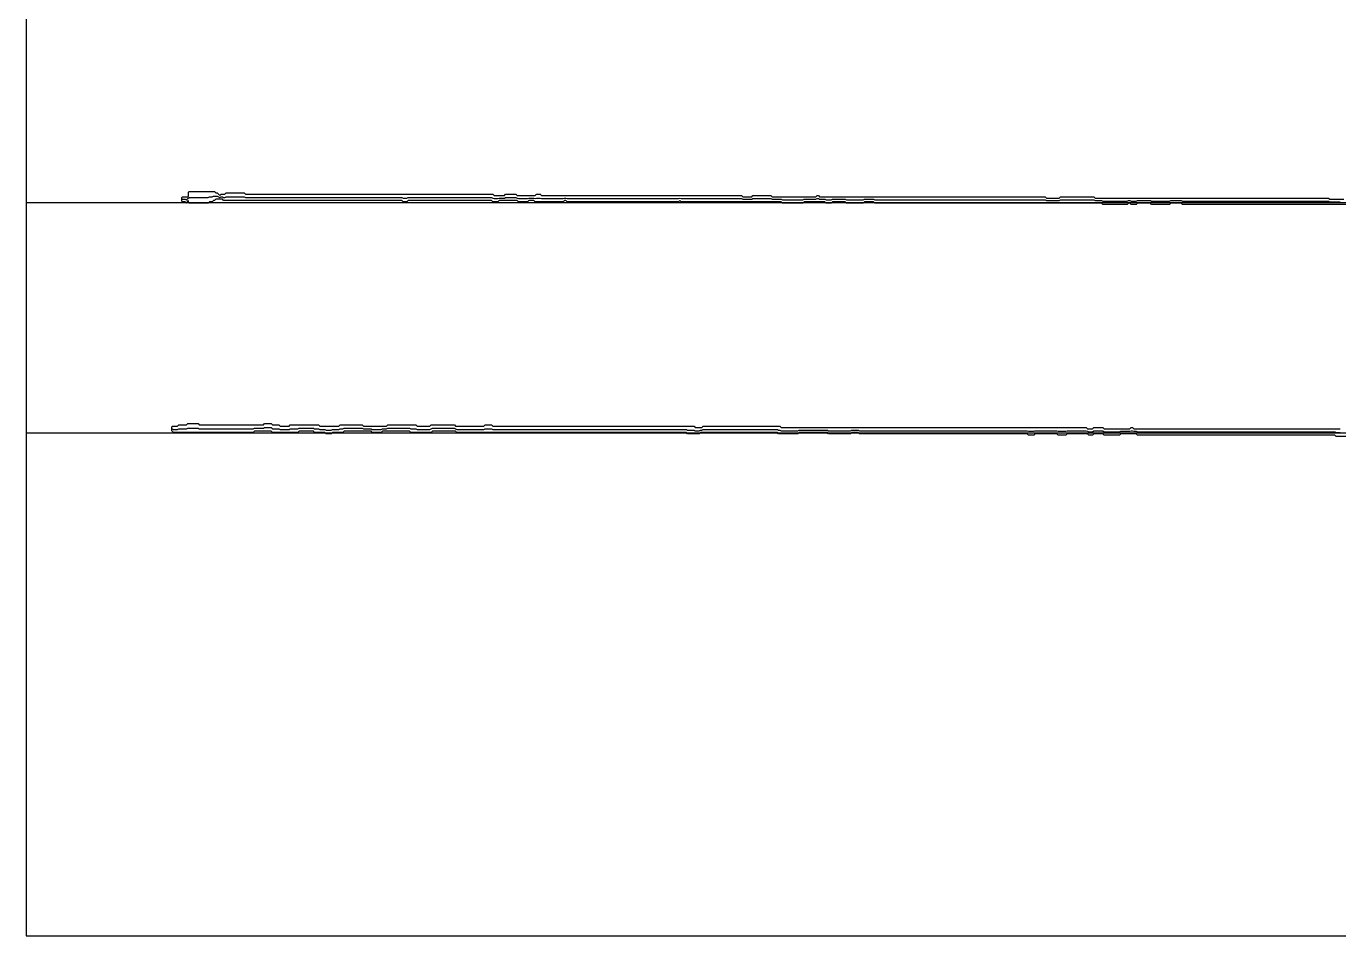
# Model space of a CAD drawing. Extents: x 0 to 57.2, y 0 to 39.6.
# Drawn here: x 0 to 28.58, y 0 to 19.8 of the extents above; entities that cross this region are included whole.
import ezdxf

# ---------------------------------------------------------------- set-up
doc = ezdxf.new("R2010")
doc.units = 13
for name, color, linetype in [('DESIGN_SCAN_PATH', 5, 'Continuous'), ('SEM_FRAME', 8, 'Continuous'), ('SEM_OBSERVED_CENTERLINES', 3, 'Continuous'), ('SEM_OBSERVED_CONTOURS', 2, 'Continuous')]:
    doc.layers.add(name, color=color, linetype=linetype)

msp = doc.modelspace()

# ---------------------------------------------------------------- linework, layer by layer
at = {"layer": 'DESIGN_SCAN_PATH'}
for points in [[(0, 15.96452), (50, 15.96452)], [(50, 10.94072), (0, 10.94072)]]:
    msp.add_lwpolyline(points, dxfattribs=at)
at = {"layer": 'SEM_FRAME'}
msp.add_lwpolyline([(0, 0), (57.15968, 0), (57.15968, 39.60429), (0, 39.60429)], close=True, dxfattribs=at)
at = {"layer": 'SEM_OBSERVED_CENTERLINES'}
for points in [[(3.40502, 16.034295), (3.43293, 16.034295), (3.46084, 16.034295), (3.48875, 16.02034), (3.51666, 16.04825), (3.54457, 16.07616), (3.57248, 16.07616), (3.60039, 16.07616), (3.6283, 16.07616), (3.65621, 16.07616), (3.68412, 16.07616), (3.71203, 16.07616), (3.73994, 16.07616), (3.76785, 16.07616), (3.79576, 16.07616), (3.82367, 16.07616), (3.85158, 16.07616), (3.87949, 16.07616), (3.9074, 16.07616), (3.93531, 16.07616), (3.96322, 16.07616), (3.99113, 16.090115), (4.01904, 16.090115), (4.04695, 16.090115), (4.07486, 16.10407), (4.10277, 16.10407), (4.13068, 16.10407), (4.15859, 16.10407), (4.1865, 16.090115), (4.21441, 16.07616), (4.24232, 16.090115), (4.27023, 16.090115), (4.29814, 16.07616), (4.32605, 16.07616), (4.35396, 16.090115), (4.38187, 16.090115), (4.40978, 16.090115), (4.43769, 16.090115), (4.4656, 16.090115), (4.49351, 16.090115), (4.52142, 16.090115), (4.54933, 16.090115), (4.57724, 16.090115), (4.60515, 16.090115), (4.63306, 16.090115), (4.66097, 16.090115), (4.68888, 16.090115), (4.71679, 16.090115), (4.7447, 16.090115), (4.77261, 16.07616), (4.80052, 16.07616), (4.82843, 16.07616), (4.85634, 16.07616), (4.88425, 16.07616), (4.91216, 16.07616), (4.94007, 16.07616), (4.96798, 16.07616), (4.99589, 16.07616), (5.0238, 16.07616), (5.05171, 16.07616), (5.07962, 16.07616), (5.10753, 16.07616), (5.13544, 16.07616), (5.16335, 16.07616), (5.19126, 16.07616), (5.21917, 16.07616), (5.24708, 16.07616), (5.27499, 16.07616), (5.3029, 16.07616), (5.33081, 16.07616), (5.35872, 16.07616), (5.38663, 16.07616), (5.41454, 16.07616), (5.44245, 16.07616), (5.47036, 16.07616), (5.49827, 16.07616), (5.52618, 16.07616), (5.55409, 16.07616), (5.582, 16.07616), (5.60991, 16.07616), (5.63782, 16.07616), (5.66573, 16.07616), (5.69364, 16.07616), (5.72155, 16.07616), (5.74946, 16.07616), (5.77737, 16.07616), (5.80528, 16.07616), (5.83319, 16.07616), (5.8611, 16.07616), (5.88901, 16.07616), (5.91692, 16.07616), (5.94483, 16.07616), (5.97274, 16.07616), (6.00065, 16.07616), (6.02856, 16.07616), (6.05647, 16.07616), (6.08438, 16.07616), (6.11229, 16.07616), (6.1402, 16.07616), (6.16811, 16.07616), (6.19602, 16.07616), (6.22393, 16.07616), (6.25184, 16.07616), (6.27975, 16.07616), (6.30766, 16.07616), (6.33557, 16.07616), (6.36348, 16.07616), (6.39139, 16.07616), (6.4193, 16.07616), (6.44721, 16.07616), (6.47512, 16.07616), (6.50303, 16.07616), (6.53094, 16.07616), (6.55885, 16.07616), (6.58676, 16.07616), (6.61467, 16.07616), (6.64258, 16.07616), (6.67049, 16.07616), (6.6984, 16.07616), (6.72631, 16.07616), (6.75422, 16.07616), (6.78213, 16.07616), (6.81004, 16.07616), (6.83795, 16.07616), (6.86586, 16.07616), (6.89377, 16.07616), (6.92168, 16.07616), (6.94959, 16.07616), (6.9775, 16.07616), (7.00541, 16.07616), (7.03332, 16.07616), (7.06123, 16.07616), (7.08914, 16.07616), (7.11705, 16.07616), (7.14496, 16.07616), (7.17287, 16.07616), (7.20078, 16.07616), (7.22869, 16.07616), (7.2566, 16.07616), (7.28451, 16.07616), (7.31242, 16.07616), (7.34033, 16.07616), (7.36824, 16.07616), (7.39615, 16.07616), (7.42406, 16.07616), (7.45197, 16.07616), (7.47988, 16.07616), (7.50779, 16.07616), (7.5357, 16.07616), (7.56361, 16.07616), (7.59152, 16.07616), (7.61943, 16.07616), (7.64734, 16.07616), (7.67525, 16.07616), (7.70316, 16.07616), (7.73107, 16.07616), (7.75898, 16.07616), (7.78689, 16.07616), (7.8148, 16.07616), (7.84271, 16.07616), (7.87062, 16.07616), (7.89853, 16.07616), (7.92644, 16.07616), (7.95435, 16.07616), (7.98226, 16.07616), (8.01017, 16.07616), (8.03808, 16.07616), (8.06599, 16.07616), (8.0939, 16.07616), (8.12181, 16.07616), (8.14972, 16.07616), (8.17763, 16.07616), (8.20554, 16.062205), (8.23345, 16.062205), (8.26136, 16.062205), (8.28927, 16.062205), (8.31718, 16.07616), (8.34509, 16.07616), (8.373, 16.07616), (8.40091, 16.07616), (8.42882, 16.07616), (8.45673, 16.07616), (8.48464, 16.07616), (8.51255, 16.07616), (8.54046, 16.07616), (8.56837, 16.07616), (8.59628, 16.07616), (8.62419, 16.07616), (8.6521, 16.07616), (8.68001, 16.07616), (8.70792, 16.07616), (8.73583, 16.07616), (8.76374, 16.07616), (8.79165, 16.07616), (8.81956, 16.07616), (8.84747, 16.07616), (8.87538, 16.07616), (8.90329, 16.07616), (8.9312, 16.07616), (8.95911, 16.07616), (8.98702, 16.07616), (9.01493, 16.07616), (9.04284, 16.07616), (9.07075, 16.07616), (9.09866, 16.07616), (9.12657, 16.07616), (9.15448, 16.07616), (9.18239, 16.07616), (9.2103, 16.07616), (9.23821, 16.07616), (9.26612, 16.07616), (9.29403, 16.07616), (9.32194, 16.07616), (9.34985, 16.07616), (9.37776, 16.07616), (9.40567, 16.07616), (9.43358, 16.07616), (9.46149, 16.07616), (9.4894, 16.07616), (9.51731, 16.07616), (9.54522, 16.07616), (9.57313, 16.07616), (9.60104, 16.07616), (9.62895, 16.07616), (9.65686, 16.07616), (9.68477, 16.07616), (9.71268, 16.07616), (9.74059, 16.07616), (9.7685, 16.07616), (9.79641, 16.07616), (9.82432, 16.07616), (9.85223, 16.07616), (9.88014, 16.07616), (9.90805, 16.07616), (9.93596, 16.07616), (9.96387, 16.07616), (9.99178, 16.07616), (10.01969, 16.07616), (10.0476, 16.07616), (10.07551, 16.07616), (10.10342, 16.07616), (10.13133, 16.07616), (10.15924, 16.062205), (10.18715, 16.04825), (10.21506, 16.04825), (10.24297, 16.04825), (10.27088, 16.04825), (10.29879, 16.062205), (10.3267, 16.062205), (10.35461, 16.062205), (10.38252, 16.062205), (10.41043, 16.062205), (10.43834, 16.07616), (10.46625, 16.07616), (10.49416, 16.07616), (10.52207, 16.07616), (10.54998, 16.07616), (10.57789, 16.07616), (10.6058, 16.07616), (10.63371, 16.07616), (10.66162, 16.07616), (10.68953, 16.062205), (10.71744, 16.04825), (10.74535, 16.04825), (10.77326, 16.04825), (10.80117, 16.04825), (10.82908, 16.04825), (10.85699, 16.04825), (10.8849, 16.04825), (10.91281, 16.04825), (10.94072, 16.062205), (10.96863, 16.062205), (10.99654, 16.062205), (11.02445, 16.062205), (11.05236, 16.062205), (11.08027, 16.04825), (11.10818, 16.062205), (11.13609, 16.062205), (11.164, 16.062205), (11.19191, 16.062205), (11.21982, 16.04825), (11.24773, 16.04825), (11.27564, 16.04825), (11.30355, 16.04825), (11.33146, 16.04825), (11.35937, 16.04825), (11.38728, 16.04825), (11.41519, 16.04825), (11.4431, 16.04825), (11.47101, 16.04825), (11.49892, 16.04825), (11.52683, 16.04825), (11.55474, 16.04825), (11.58265, 16.04825), (11.61056, 16.04825), (11.63847, 16.04825), (11.66638, 16.04825), (11.69429, 16.04825), (11.7222, 16.062205), (11.75011, 16.062205), (11.77802, 16.04825), (11.80593, 16.04825), (11.83384, 16.04825), (11.86175, 16.04825), (11.88966, 16.04825), (11.91757, 16.04825), (11.94548, 16.04825), (11.97339, 16.04825), (12.0013, 16.04825), (12.02921, 16.04825), (12.05712, 16.04825), (12.08503, 16.04825), (12.11294, 16.04825), (12.14085, 16.04825), (12.16876, 16.04825), (12.19667, 16.04825), (12.22458, 16.04825), (12.25249, 16.04825), (12.2804, 16.04825), (12.30831, 16.04825), (12.33622, 16.04825), (12.36413, 16.04825), (12.39204, 16.04825), (12.41995, 16.04825), (12.44786, 16.04825), (12.47577, 16.04825), (12.50368, 16.04825), (12.53159, 16.04825), (12.5595, 16.04825), (12.58741, 16.04825), (12.61532, 16.04825), (12.64323, 16.04825), (12.67114, 16.04825), (12.69905, 16.04825), (12.72696, 16.04825), (12.75487, 16.04825), (12.78278, 16.04825), (12.81069, 16.04825), (12.8386, 16.04825), (12.86651, 16.04825), (12.89442, 16.04825), (12.92233, 16.04825), (12.95024, 16.04825), (12.97815, 16.04825), (13.00606, 16.04825), (13.03397, 16.04825), (13.06188, 16.04825), (13.08979, 16.04825), (13.1177, 16.04825), (13.14561, 16.04825), (13.17352, 16.04825), (13.20143, 16.04825), (13.22934, 16.04825), (13.25725, 16.04825), (13.28516, 16.04825), (13.31307, 16.04825), (13.34098, 16.04825), (13.36889, 16.04825), (13.3968, 16.04825), (13.42471, 16.04825), (13.45262, 16.04825), (13.48053, 16.04825), (13.50844, 16.04825), (13.53635, 16.04825), (13.56426, 16.04825), (13.59217, 16.04825), (13.62008, 16.04825), (13.64799, 16.04825), (13.6759, 16.04825), (13.70381, 16.04825), (13.73172, 16.04825), (13.75963, 16.04825), (13.78754, 16.04825), (13.81545, 16.04825), (13.84336, 16.04825), (13.87127, 16.04825), (13.89918, 16.04825), (13.92709, 16.04825), (13.955, 16.04825), (13.98291, 16.04825), (14.01082, 16.04825), (14.03873, 16.04825), (14.06664, 16.04825), (14.09455, 16.04825), (14.12246, 16.04825), (14.15037, 16.04825), (14.17828, 16.04825), (14.20619, 16.04825), (14.2341, 16.062205), (14.26201, 16.04825), (14.28992, 16.04825), (14.31783, 16.04825), (14.34574, 16.04825), (14.37365, 16.04825), (14.40156, 16.04825), (14.42947, 16.04825), (14.45738, 16.04825), (14.48529, 16.04825), (14.5132, 16.04825), (14.54111, 16.04825), (14.56902, 16.04825), (14.59693, 16.04825), (14.62484, 16.04825), (14.65275, 16.04825), (14.68066, 16.04825), (14.70857, 16.04825), (14.73648, 16.04825), (14.76439, 16.04825), (14.7923, 16.04825), (14.82021, 16.04825), (14.84812, 16.04825), (14.87603, 16.04825), (14.90394, 16.04825), (14.93185, 16.04825), (14.95976, 16.04825), (14.98767, 16.04825), (15.01558, 16.04825), (15.04349, 16.04825), (15.0714, 16.04825), (15.09931, 16.04825), (15.12722, 16.04825), (15.15513, 16.04825), (15.18304, 16.04825), (15.21095, 16.04825), (15.23886, 16.04825), (15.26677, 16.04825), (15.29468, 16.04825), (15.32259, 16.04825), (15.3505, 16.04825), (15.37841, 16.04825), (15.40632, 16.04825), (15.43423, 16.04825), (15.46214, 16.04825), (15.49005, 16.04825), (15.51796, 16.04825), (15.54587, 16.04825), (15.57378, 16.04825), (15.60169, 16.034295), (15.6296, 16.034295), (15.65751, 16.034295), (15.68542, 16.034295), (15.71333, 16.034295), (15.74124, 16.034295), (15.76915, 16.034295), (15.79706, 16.034295), (15.82497, 16.04825), (15.85288, 16.04825), (15.88079, 16.04825), (15.9087, 16.04825), (15.93661, 16.04825), (15.96452, 16.04825), (15.99243, 16.04825), (16.02034, 16.04825), (16.04825, 16.04825), (16.07616, 16.04825), (16.10407, 16.04825), (16.13198, 16.04825), (16.15989, 16.04825), (16.1878, 16.04825), (16.21571, 16.04825), (16.24362, 16.034295), (16.27153, 16.034295), (16.29944, 16.034295), (16.32735, 16.034295), (16.35526, 16.034295), (16.38317, 16.034295), (16.41108, 16.034295), (16.43899, 16.034295), (16.4669, 16.02034), (16.49481, 16.02034), (16.52272, 16.02034), (16.55063, 16.02034), (16.57854, 16.02034), (16.60645, 16.02034), (16.63436, 16.02034), (16.66227, 16.02034), (16.69018, 16.02034), (16.71809, 16.02034), (16.746, 16.02034), (16.77391, 16.02034), (16.80182, 16.02034), (16.82973, 16.02034), (16.85764, 16.02034), (16.88555, 16.02034), (16.91346, 16.02034), (16.94137, 16.034295), (16.96928, 16.034295), (16.99719, 16.034295), (17.0251, 16.034295), (17.05301, 16.034295), (17.08092, 16.034295), (17.10883, 16.034295), (17.13674, 16.034295), (17.16465, 16.034295), (17.19256, 16.034295), (17.22047, 16.04825), (17.24838, 16.04825), (17.27629, 16.034295), (17.3042, 16.034295), (17.33211, 16.034295), (17.36002, 16.034295), (17.38793, 16.034295), (17.41584, 16.02034), (17.44375, 16.02034), (17.47166, 16.02034), (17.49957, 16.02034), (17.52748, 16.02034), (17.55539, 16.034295), (17.5833, 16.034295), (17.61121, 16.034295), (17.63912, 16.034295), (17.66703, 16.034295), (17.69494, 16.034295), (17.72285, 16.034295), (17.75076, 16.034295), (17.77867, 16.034295), (17.80658, 16.034295), (17.83449, 16.034295), (17.8624, 16.02034), (17.89031, 16.02034), (17.91822, 16.02034), (17.94613, 16.02034), (17.97404, 16.02034), (18.00195, 16.02034), (18.02986, 16.02034), (18.05777, 16.02034), (18.08568, 16.02034), (18.11359, 16.02034), (18.1415, 16.02034), (18.16941, 16.02034), (18.19732, 16.02034), (18.22523, 16.02034), (18.25314, 16.034295), (18.28105, 16.034295), (18.30896, 16.034295), (18.33687, 16.034295), (18.36478, 16.034295), (18.39269, 16.034295), (18.4206, 16.034295), (18.44851, 16.034295), (18.47642, 16.02034), (18.50433, 16.02034), (18.53224, 16.02034), (18.56015, 16.02034), (18.58806, 16.02034), (18.61597, 16.02034), (18.64388, 16.02034), (18.67179, 16.02034), (18.6997, 16.02034), (18.72761, 16.02034), (18.75552, 16.02034), (18.78343, 16.02034), (18.81134, 16.02034), (18.83925, 16.02034), (18.86716, 16.02034), (18.89507, 16.02034), (18.92298, 16.02034), (18.95089, 16.02034), (18.9788, 16.02034), (19.00671, 16.02034), (19.03462, 16.02034), (19.06253, 16.02034), (19.09044, 16.02034), (19.11835, 16.02034), (19.14626, 16.02034), (19.17417, 16.02034), (19.20208, 16.02034), (19.22999, 16.02034), (19.2579, 16.02034), (19.28581, 16.02034), (19.31372, 16.02034), (19.34163, 16.02034), (19.36954, 16.02034), (19.39745, 16.02034), (19.42536, 16.02034), (19.45327, 16.02034), (19.48118, 16.02034), (19.50909, 16.02034), (19.537, 16.02034), (19.56491, 16.02034), (19.59282, 16.02034), (19.62073, 16.02034), (19.64864, 16.02034), (19.67655, 16.02034), (19.70446, 16.02034), (19.73237, 16.02034), (19.76028, 16.02034), (19.78819, 16.02034), (19.8161, 16.02034), (19.84401, 16.02034), (19.87192, 16.02034), (19.89983, 16.02034), (19.92774, 16.02034), (19.95565, 16.02034), (19.98356, 16.02034), (20.01147, 16.02034), (20.03938, 16.02034), (20.06729, 16.02034), (20.0952, 16.02034), (20.12311, 16.02034), (20.15102, 16.02034), (20.17893, 16.02034), (20.20684, 16.02034), (20.23475, 16.02034), (20.26266, 16.02034), (20.29057, 16.02034), (20.31848, 16.02034), (20.34639, 16.02034), (20.3743, 16.02034), (20.40221, 16.02034), (20.43012, 16.02034), (20.45803, 16.02034), (20.48594, 16.02034), (20.51385, 16.02034), (20.54176, 16.02034), (20.56967, 16.02034), (20.59758, 16.02034), (20.62549, 16.02034), (20.6534, 16.02034), (20.68131, 16.02034), (20.70922, 16.02034), (20.73713, 16.02034), (20.76504, 16.02034), (20.79295, 16.02034), (20.82086, 16.02034), (20.84877, 16.02034), (20.87668, 16.02034), (20.90459, 16.02034), (20.9325, 16.02034), (20.96041, 16.02034), (20.98832, 16.02034), (21.01623, 16.02034), (21.04414, 16.02034), (21.07205, 16.02034), (21.09996, 16.02034), (21.12787, 16.02034), (21.15578, 16.02034), (21.18369, 16.02034), (21.2116, 16.02034), (21.23951, 16.02034), (21.26742, 16.02034), (21.29533, 16.02034), (21.32324, 16.02034), (21.35115, 16.02034), (21.37906, 16.02034), (21.40697, 16.02034), (21.43488, 16.02034), (21.46279, 16.02034), (21.4907, 16.02034), (21.51861, 16.02034), (21.54652, 16.02034), (21.57443, 16.02034), (21.60234, 16.02034), (21.63025, 16.02034), (21.65816, 16.02034), (21.68607, 16.02034), (21.71398, 16.02034), (21.74189, 16.02034), (21.7698, 16.02034), (21.79771, 16.02034), (21.82562, 16.02034), (21.85353, 16.02034), (21.88144, 16.02034), (21.90935, 16.02034), (21.93726, 16.02034), (21.96517, 16.02034), (21.99308, 16.02034), (22.02099, 16.02034), (22.0489, 16.02034), (22.07681, 16.02034), (22.10472, 16.02034), (22.13263, 16.02034), (22.16054, 16.02034), (22.18845, 16.02034), (22.21636, 16.006385), (22.24427, 16.006385), (22.27218, 16.006385), (22.30009, 16.006385), (22.328, 16.006385), (22.35591, 16.006385), (22.38382, 16.006385), (22.41173, 16.006385), (22.43964, 16.006385), (22.46755, 16.006385), (22.49546, 16.006385), (22.52337, 16.02034), (22.55128, 16.02034), (22.57919, 16.02034), (22.6071, 16.02034), (22.63501, 16.02034), (22.66292, 16.02034), (22.69083, 16.02034), (22.71874, 16.02034), (22.74665, 16.02034), (22.77456, 16.02034), (22.80247, 16.02034), (22.83038, 16.02034), (22.85829, 16.02034), (22.8862, 16.02034), (22.91411, 16.02034), (22.94202, 16.02034), (22.96993, 16.02034), (22.99784, 16.02034), (23.02575, 16.02034), (23.05366, 16.02034), (23.08157, 16.02034), (23.10948, 16.02034), (23.13739, 16.02034), (23.1653, 16.02034), (23.19321, 16.02034), (23.22112, 16.02034), (23.24903, 16.02034), (23.27694, 16.006385), (23.30485, 16.006385), (23.33276, 16.006385), (23.36067, 16.006385), (23.38858, 16.006385), (23.41649, 16.006385), (23.4444, 15.99243), (23.47231, 15.99243), (23.50022, 15.99243), (23.52813, 15.99243), (23.55604, 15.99243), (23.58395, 15.99243), (23.61186, 15.99243), (23.63977, 15.99243), (23.66768, 15.99243), (23.69559, 15.99243), (23.7235, 15.99243), (23.75141, 15.99243), (23.77932, 15.99243), (23.80723, 15.99243), (23.83514, 15.99243), (23.86305, 15.99243), (23.89096, 15.99243), (23.91887, 15.99243), (23.94678, 15.99243), (23.97469, 15.99243), (24.0026, 16.006385), (24.03051, 16.006385), (24.05842, 15.99243), (24.08633, 15.99243), (24.11424, 15.99243), (24.14215, 15.99243), (24.17006, 15.99243), (24.19797, 16.006385), (24.22588, 16.006385), (24.25379, 16.006385), (24.2817, 16.006385), (24.30961, 16.006385), (24.33752, 16.006385), (24.36543, 16.006385), (24.39334, 16.006385), (24.42125, 16.006385), (24.44916, 16.006385), (24.47707, 16.006385), (24.50498, 15.99243), (24.53289, 15.99243), (24.5608, 15.99243), (24.58871, 15.99243), (24.61662, 15.99243), (24.64453, 15.99243), (24.67244, 15.99243), (24.70035, 15.99243), (24.72826, 15.99243), (24.75617, 15.99243), (24.78408, 15.99243), (24.81199, 15.99243), (24.8399, 15.99243), (24.86781, 15.99243), (24.89572, 15.99243), (24.92363, 16.006385), (24.95154, 16.006385), (24.97945, 16.006385), (25.00736, 16.006385), (25.03527, 16.006385), (25.06318, 16.006385), (25.09109, 16.006385), (25.119, 16.006385), (25.14691, 16.006385), (25.17482, 15.99243), (25.20273, 15.99243), (25.23064, 15.99243), (25.25855, 15.99243), (25.28646, 15.99243), (25.31437, 15.99243), (25.34228, 15.99243), (25.37019, 15.99243), (25.3981, 15.99243), (25.42601, 15.99243), (25.45392, 15.99243), (25.48183, 15.99243), (25.50974, 15.99243), (25.53765, 15.99243), (25.56556, 15.99243), (25.59347, 15.99243), (25.62138, 15.99243), (25.64929, 15.99243), (25.6772, 15.99243), (25.70511, 15.99243), (25.73302, 15.99243), (25.76093, 15.99243), (25.78884, 15.99243), (25.81675, 15.99243), (25.84466, 15.99243), (25.87257, 15.99243), (25.90048, 15.99243), (25.92839, 15.99243), (25.9563, 15.99243), (25.98421, 15.99243), (26.01212, 15.99243), (26.04003, 15.99243), (26.06794, 15.99243), (26.09585, 15.99243), (26.12376, 15.99243), (26.15167, 15.99243), (26.17958, 15.99243), (26.20749, 15.99243), (26.2354, 15.99243), (26.26331, 15.99243), (26.29122, 15.99243), (26.31913, 15.99243), (26.34704, 15.99243), (26.37495, 15.99243), (26.40286, 15.99243), (26.43077, 15.99243), (26.45868, 15.99243), (26.48659, 15.99243), (26.5145, 15.99243), (26.54241, 15.99243), (26.57032, 15.99243), (26.59823, 15.99243), (26.62614, 15.99243), (26.65405, 15.99243), (26.68196, 15.99243), (26.70987, 15.99243), (26.73778, 15.99243), (26.76569, 15.99243), (26.7936, 15.99243), (26.82151, 15.99243), (26.84942, 15.99243), (26.87733, 15.99243), (26.90524, 15.99243), (26.93315, 15.99243), (26.96106, 15.99243), (26.98897, 15.99243), (27.01688, 15.99243), (27.04479, 15.99243), (27.0727, 15.99243), (27.10061, 15.99243), (27.12852, 15.99243), (27.15643, 15.99243), (27.18434, 15.99243), (27.21225, 15.99243), (27.24016, 15.99243), (27.26807, 15.99243), (27.29598, 15.99243), (27.32389, 15.99243), (27.3518, 15.99243), (27.37971, 15.99243), (27.40762, 15.99243), (27.43553, 15.99243), (27.46344, 15.99243), (27.49135, 15.99243), (27.51926, 15.99243), (27.54717, 15.99243), (27.57508, 15.99243), (27.60299, 15.99243), (27.6309, 15.99243), (27.65881, 15.99243), (27.68672, 15.99243), (27.71463, 15.99243), (27.74254, 15.99243), (27.77045, 15.99243), (27.79836, 15.99243), (27.82627, 15.99243), (27.85418, 15.99243), (27.88209, 15.99243), (27.91, 15.99243), (27.93791, 15.99243), (27.96582, 15.99243), (27.99373, 15.99243), (28.02164, 15.99243), (28.04955, 15.99243), (28.07746, 15.99243), (28.10537, 15.99243), (28.13328, 15.99243), (28.16119, 15.99243), (28.1891, 15.99243), (28.21701, 15.99243), (28.24492, 15.99243), (28.27283, 15.99243), (28.30074, 15.99243), (28.32865, 15.99243), (28.35656, 15.99243), (28.38447, 15.978475), (28.41238, 15.978475), (28.44029, 15.978475), (28.4682, 15.978475), (28.49611, 15.978475), (28.52402, 15.978475), (28.55193, 15.978475), (28.57984, 15.978475), (28.60775, 15.978475)], [(3.18174, 11.038405), (3.20965, 11.02445), (3.23756, 11.02445), (3.26547, 11.02445), (3.29338, 11.02445), (3.32129, 11.038405), (3.3492, 11.038405), (3.37711, 11.038405), (3.40502, 11.038405), (3.43293, 11.038405), (3.46084, 11.038405), (3.48875, 11.038405), (3.51666, 11.05236), (3.54457, 11.05236), (3.57248, 11.05236), (3.60039, 11.05236), (3.6283, 11.05236), (3.65621, 11.05236), (3.68412, 11.05236), (3.71203, 11.05236), (3.73994, 11.05236), (3.76785, 11.038405), (3.79576, 11.038405), (3.82367, 11.038405), (3.85158, 11.038405), (3.87949, 11.038405), (3.9074, 11.038405), (3.93531, 11.038405), (3.96322, 11.038405), (3.99113, 11.038405), (4.01904, 11.038405), (4.04695, 11.038405), (4.07486, 11.038405), (4.10277, 11.038405), (4.13068, 11.038405), (4.15859, 11.038405), (4.1865, 11.038405), (4.21441, 11.038405), (4.24232, 11.038405), (4.27023, 11.038405), (4.29814, 11.038405), (4.32605, 11.038405), (4.35396, 11.038405), (4.38187, 11.038405), (4.40978, 11.038405), (4.43769, 11.038405), (4.4656, 11.038405), (4.49351, 11.038405), (4.52142, 11.038405), (4.54933, 11.038405), (4.57724, 11.038405), (4.60515, 11.038405), (4.63306, 11.038405), (4.66097, 11.038405), (4.68888, 11.038405), (4.71679, 11.038405), (4.7447, 11.038405), (4.77261, 11.038405), (4.80052, 11.038405), (4.82843, 11.038405), (4.85634, 11.038405), (4.88425, 11.038405), (4.91216, 11.038405), (4.94007, 11.038405), (4.96798, 11.05236), (4.99589, 11.05236), (5.0238, 11.05236), (5.05171, 11.05236), (5.07962, 11.05236), (5.10753, 11.05236), (5.13544, 11.05236), (5.16335, 11.05236), (5.19126, 11.066315), (5.21917, 11.066315), (5.24708, 11.066315), (5.27499, 11.066315), (5.3029, 11.066315), (5.33081, 11.066315), (5.35872, 11.038405), (5.38663, 11.038405), (5.41454, 11.038405), (5.44245, 11.038405), (5.47036, 11.038405), (5.49827, 11.038405), (5.52618, 11.02445), (5.55409, 11.02445), (5.582, 11.02445), (5.60991, 11.02445), (5.63782, 11.02445), (5.66573, 11.02445), (5.69364, 11.02445), (5.72155, 11.02445), (5.74946, 11.038405), (5.77737, 11.038405), (5.80528, 11.038405), (5.83319, 11.038405), (5.8611, 11.038405), (5.88901, 11.038405), (5.91692, 11.038405), (5.94483, 11.05236), (5.97274, 11.05236), (6.00065, 11.05236), (6.02856, 11.05236), (6.05647, 11.05236), (6.08438, 11.05236), (6.11229, 11.05236), (6.1402, 11.05236), (6.16811, 11.05236), (6.19602, 11.05236), (6.22393, 11.05236), (6.25184, 11.05236), (6.27975, 11.038405), (6.30766, 11.038405), (6.33557, 11.038405), (6.36348, 11.038405), (6.39139, 11.02445), (6.4193, 11.02445), (6.44721, 11.02445), (6.47512, 11.02445), (6.50303, 11.02445), (6.53094, 11.010495), (6.55885, 11.010495), (6.58676, 11.010495), (6.61467, 11.010495), (6.64258, 11.010495), (6.67049, 11.02445), (6.6984, 11.02445), (6.72631, 11.02445), (6.75422, 11.02445), (6.78213, 11.02445), (6.81004, 11.02445), (6.83795, 11.038405), (6.86586, 11.038405), (6.89377, 11.038405), (6.92168, 11.05236), (6.94959, 11.05236), (6.9775, 11.05236), (7.00541, 11.05236), (7.03332, 11.05236), (7.06123, 11.05236), (7.08914, 11.05236), (7.11705, 11.05236), (7.14496, 11.05236), (7.17287, 11.05236), (7.20078, 11.05236), (7.22869, 11.05236), (7.2566, 11.05236), (7.28451, 11.05236), (7.31242, 11.05236), (7.34033, 11.038405), (7.36824, 11.038405), (7.39615, 11.038405), (7.42406, 11.038405), (7.45197, 11.038405), (7.47988, 11.038405), (7.50779, 11.038405), (7.5357, 11.02445), (7.56361, 11.02445), (7.59152, 11.02445), (7.61943, 11.02445), (7.64734, 11.02445), (7.67525, 11.02445), (7.70316, 11.02445), (7.73107, 11.02445), (7.75898, 11.038405), (7.78689, 11.038405), (7.8148, 11.038405), (7.84271, 11.038405), (7.87062, 11.05236), (7.89853, 11.05236), (7.92644, 11.05236), (7.95435, 11.05236), (7.98226, 11.05236), (8.01017, 11.05236), (8.03808, 11.05236), (8.06599, 11.05236), (8.0939, 11.05236), (8.12181, 11.05236), (8.14972, 11.05236), (8.17763, 11.05236), (8.20554, 11.05236), (8.23345, 11.05236), (8.26136, 11.05236), (8.28927, 11.05236), (8.31718, 11.05236), (8.34509, 11.05236), (8.373, 11.038405), (8.40091, 11.038405), (8.42882, 11.038405), (8.45673, 11.038405), (8.48464, 11.038405), (8.51255, 11.02445), (8.54046, 11.02445), (8.56837, 11.02445), (8.59628, 11.02445), (8.62419, 11.02445), (8.6521, 11.02445), (8.68001, 11.02445), (8.70792, 11.02445), (8.73583, 11.02445), (8.76374, 11.02445), (8.79165, 11.02445), (8.81956, 11.038405), (8.84747, 11.05236), (8.87538, 11.05236), (8.90329, 11.05236), (8.9312, 11.05236), (8.95911, 11.05236), (8.98702, 11.05236), (9.01493, 11.05236), (9.04284, 11.05236), (9.07075, 11.05236), (9.09866, 11.05236), (9.12657, 11.05236), (9.15448, 11.05236), (9.18239, 11.05236), (9.2103, 11.05236), (9.23821, 11.05236), (9.26612, 11.05236), (9.29403, 11.05236), (9.32194, 11.05236), (9.34985, 11.038405), (9.37776, 11.02445), (9.40567, 11.02445), (9.43358, 11.02445), (9.46149, 11.02445), (9.4894, 11.02445), (9.51731, 11.02445), (9.54522, 11.02445), (9.57313, 11.02445), (9.60104, 11.02445), (9.62895, 11.02445), (9.65686, 11.02445), (9.68477, 11.02445), (9.71268, 11.02445), (9.74059, 11.02445), (9.7685, 11.02445), (9.79641, 11.02445), (9.82432, 11.02445), (9.85223, 11.02445), (9.88014, 11.02445), (9.90805, 11.02445), (9.93596, 11.02445), (9.96387, 11.02445), (9.99178, 11.038405), (10.01969, 11.038405), (10.0476, 11.038405), (10.07551, 11.038405), (10.10342, 11.038405), (10.13133, 11.038405), (10.15924, 11.02445), (10.18715, 11.02445), (10.21506, 11.02445), (10.24297, 11.02445), (10.27088, 11.02445), (10.29879, 11.02445), (10.3267, 11.02445), (10.35461, 11.02445), (10.38252, 11.02445), (10.41043, 11.02445), (10.43834, 11.02445), (10.46625, 11.02445), (10.49416, 11.02445), (10.52207, 11.02445), (10.54998, 11.02445), (10.57789, 11.02445), (10.6058, 11.02445), (10.63371, 11.02445), (10.66162, 11.02445), (10.68953, 11.02445), (10.71744, 11.02445), (10.74535, 11.02445), (10.77326, 11.02445), (10.80117, 11.02445), (10.82908, 11.02445), (10.85699, 11.02445), (10.8849, 11.02445), (10.91281, 11.02445), (10.94072, 11.02445), (10.96863, 11.02445), (10.99654, 11.02445), (11.02445, 11.02445), (11.05236, 11.02445), (11.08027, 11.02445), (11.10818, 11.02445), (11.13609, 11.02445), (11.164, 11.02445), (11.19191, 11.02445), (11.21982, 11.02445), (11.24773, 11.02445), (11.27564, 11.02445), (11.30355, 11.02445), (11.33146, 11.02445), (11.35937, 11.02445), (11.38728, 11.02445), (11.41519, 11.02445), (11.4431, 11.02445), (11.47101, 11.02445), (11.49892, 11.02445), (11.52683, 11.02445), (11.55474, 11.02445), (11.58265, 11.02445), (11.61056, 11.02445), (11.63847, 11.02445), (11.66638, 11.02445), (11.69429, 11.02445), (11.7222, 11.02445), (11.75011, 11.02445), (11.77802, 11.02445), (11.80593, 11.02445), (11.83384, 11.02445), (11.86175, 11.02445), (11.88966, 11.02445), (11.91757, 11.02445), (11.94548, 11.02445), (11.97339, 11.02445), (12.0013, 11.02445), (12.02921, 11.02445), (12.05712, 11.02445), (12.08503, 11.02445), (12.11294, 11.02445), (12.14085, 11.02445), (12.16876, 11.02445), (12.19667, 11.02445), (12.22458, 11.02445), (12.25249, 11.02445), (12.2804, 11.02445), (12.30831, 11.02445), (12.33622, 11.02445), (12.36413, 11.02445), (12.39204, 11.02445), (12.41995, 11.02445), (12.44786, 11.02445), (12.47577, 11.02445), (12.50368, 11.02445), (12.53159, 11.02445), (12.5595, 11.02445), (12.58741, 11.02445), (12.61532, 11.02445), (12.64323, 11.02445), (12.67114, 11.02445), (12.69905, 11.02445), (12.72696, 11.02445), (12.75487, 11.02445), (12.78278, 11.02445), (12.81069, 11.02445), (12.8386, 11.02445), (12.86651, 11.02445), (12.89442, 11.02445), (12.92233, 11.02445), (12.95024, 11.02445), (12.97815, 11.02445), (13.00606, 11.02445), (13.03397, 11.02445), (13.06188, 11.02445), (13.08979, 11.02445), (13.1177, 11.02445), (13.14561, 11.02445), (13.17352, 11.02445), (13.20143, 11.02445), (13.22934, 11.02445), (13.25725, 11.02445), (13.28516, 11.02445), (13.31307, 11.02445), (13.34098, 11.02445), (13.36889, 11.02445), (13.3968, 11.02445), (13.42471, 11.02445), (13.45262, 11.02445), (13.48053, 11.02445), (13.50844, 11.02445), (13.53635, 11.02445), (13.56426, 11.02445), (13.59217, 11.02445), (13.62008, 11.02445), (13.64799, 11.02445), (13.6759, 11.02445), (13.70381, 11.02445), (13.73172, 11.02445), (13.75963, 11.02445), (13.78754, 11.02445), (13.81545, 11.02445), (13.84336, 11.02445), (13.87127, 11.02445), (13.89918, 11.02445), (13.92709, 11.02445), (13.955, 11.02445), (13.98291, 11.02445), (14.01082, 11.02445), (14.03873, 11.02445), (14.06664, 11.02445), (14.09455, 11.02445), (14.12246, 11.02445), (14.15037, 11.02445), (14.17828, 11.02445), (14.20619, 11.02445), (14.2341, 11.02445), (14.26201, 11.02445), (14.28992, 11.02445), (14.31783, 11.02445), (14.34574, 11.02445), (14.37365, 11.02445), (14.40156, 11.010495), (14.42947, 11.010495), (14.45738, 11.010495), (14.48529, 11.010495), (14.5132, 11.010495), (14.54111, 11.010495), (14.56902, 10.99654), (14.59693, 10.99654), (14.62484, 10.99654), (14.65275, 10.99654), (14.68066, 11.010495), (14.70857, 11.010495), (14.73648, 11.02445), (14.76439, 11.02445), (14.7923, 11.02445), (14.82021, 11.02445), (14.84812, 11.02445), (14.87603, 11.02445), (14.90394, 11.02445), (14.93185, 11.02445), (14.95976, 11.02445), (14.98767, 11.02445), (15.01558, 11.02445), (15.04349, 11.02445), (15.0714, 11.02445), (15.09931, 11.02445), (15.12722, 11.02445), (15.15513, 11.02445), (15.18304, 11.02445), (15.21095, 11.02445), (15.23886, 11.02445), (15.26677, 11.02445), (15.29468, 11.02445), (15.32259, 11.02445), (15.3505, 11.02445), (15.37841, 11.02445), (15.40632, 11.02445), (15.43423, 11.02445), (15.46214, 11.02445), (15.49005, 11.02445), (15.51796, 11.02445), (15.54587, 11.02445), (15.57378, 11.02445), (15.60169, 11.02445), (15.6296, 11.02445), (15.65751, 11.02445), (15.68542, 11.02445), (15.71333, 11.02445), (15.74124, 11.02445), (15.76915, 11.02445), (15.79706, 11.02445), (15.82497, 11.02445), (15.85288, 11.02445), (15.88079, 11.02445), (15.9087, 11.02445), (15.93661, 11.02445), (15.96452, 11.02445), (15.99243, 11.02445), (16.02034, 11.02445), (16.04825, 11.02445), (16.07616, 11.02445), (16.10407, 11.02445), (16.13198, 11.02445), (16.15989, 11.02445), (16.1878, 11.02445), (16.21571, 11.02445), (16.24362, 11.02445), (16.27153, 11.02445), (16.29944, 11.02445), (16.32735, 11.02445), (16.35526, 11.02445), (16.38317, 11.010495), (16.41108, 11.010495), (16.43899, 10.99654), (16.4669, 10.99654), (16.49481, 10.99654), (16.52272, 10.99654), (16.55063, 10.99654), (16.57854, 10.99654), (16.60645, 10.99654), (16.63436, 10.99654), (16.66227, 10.99654), (16.69018, 10.99654), (16.71809, 10.99654), (16.746, 10.99654), (16.77391, 10.99654), (16.80182, 10.99654), (16.82973, 11.010495), (16.85764, 11.010495), (16.88555, 11.010495), (16.91346, 11.010495), (16.94137, 11.010495), (16.96928, 11.010495), (16.99719, 11.010495), (17.0251, 11.010495), (17.05301, 11.010495), (17.08092, 11.010495), (17.10883, 11.010495), (17.13674, 11.010495), (17.16465, 11.010495), (17.19256, 11.010495), (17.22047, 11.010495), (17.24838, 11.010495), (17.27629, 11.010495), (17.3042, 11.010495), (17.33211, 11.010495), (17.36002, 11.010495), (17.38793, 11.010495), (17.41584, 11.010495), (17.44375, 11.010495), (17.47166, 10.99654), (17.49957, 10.99654), (17.52748, 10.99654), (17.55539, 10.99654), (17.5833, 10.99654), (17.61121, 10.99654), (17.63912, 10.99654), (17.66703, 10.99654), (17.69494, 10.99654), (17.72285, 10.99654), (17.75076, 10.99654), (17.77867, 10.99654), (17.80658, 10.99654), (17.83449, 10.99654), (17.8624, 10.99654), (17.89031, 10.99654), (17.91822, 10.99654), (17.94613, 10.99654), (17.97404, 11.010495), (18.00195, 11.010495), (18.02986, 11.010495), (18.05777, 11.010495), (18.08568, 11.010495), (18.11359, 11.010495), (18.1415, 10.99654), (18.16941, 10.99654), (18.19732, 10.99654), (18.22523, 10.99654), (18.25314, 10.99654), (18.28105, 10.99654), (18.30896, 10.99654), (18.33687, 10.99654), (18.36478, 10.99654), (18.39269, 10.99654), (18.4206, 10.99654), (18.44851, 10.99654), (18.47642, 10.99654), (18.50433, 10.99654), (18.53224, 10.99654), (18.56015, 10.99654), (18.58806, 10.99654), (18.61597, 10.99654), (18.64388, 10.99654), (18.67179, 10.99654), (18.6997, 10.99654), (18.72761, 10.99654), (18.75552, 10.99654), (18.78343, 10.99654), (18.81134, 10.99654), (18.83925, 10.99654), (18.86716, 10.99654), (18.89507, 10.99654), (18.92298, 10.99654), (18.95089, 10.99654), (18.9788, 10.99654), (19.00671, 10.99654), (19.03462, 10.99654), (19.06253, 10.99654), (19.09044, 10.99654), (19.11835, 10.99654), (19.14626, 10.99654), (19.17417, 10.99654), (19.20208, 10.99654), (19.22999, 10.99654), (19.2579, 10.99654), (19.28581, 10.99654), (19.31372, 10.99654), (19.34163, 10.99654), (19.36954, 10.99654), (19.39745, 10.99654), (19.42536, 10.99654), (19.45327, 10.99654), (19.48118, 10.99654), (19.50909, 10.99654), (19.537, 10.99654), (19.56491, 10.99654), (19.59282, 10.99654), (19.62073, 10.99654), (19.64864, 10.99654), (19.67655, 10.99654), (19.70446, 10.99654), (19.73237, 10.99654), (19.76028, 10.99654), (19.78819, 10.99654), (19.8161, 10.99654), (19.84401, 10.99654), (19.87192, 10.99654), (19.89983, 10.99654), (19.92774, 10.99654), (19.95565, 10.99654), (19.98356, 10.99654), (20.01147, 10.99654), (20.03938, 10.99654), (20.06729, 10.99654), (20.0952, 10.99654), (20.12311, 10.99654), (20.15102, 10.99654), (20.17893, 10.99654), (20.20684, 10.99654), (20.23475, 10.99654), (20.26266, 10.99654), (20.29057, 10.99654), (20.31848, 10.99654), (20.34639, 10.99654), (20.3743, 10.99654), (20.40221, 10.99654), (20.43012, 10.99654), (20.45803, 10.99654), (20.48594, 10.99654), (20.51385, 10.99654), (20.54176, 10.99654), (20.56967, 10.99654), (20.59758, 10.99654), (20.62549, 10.99654), (20.6534, 10.99654), (20.68131, 10.99654), (20.70922, 10.99654), (20.73713, 10.99654), (20.76504, 10.99654), (20.79295, 10.99654), (20.82086, 10.99654), (20.84877, 10.99654), (20.87668, 10.99654), (20.90459, 10.99654), (20.9325, 10.99654), (20.96041, 10.99654), (20.98832, 10.99654), (21.01623, 10.99654), (21.04414, 10.99654), (21.07205, 10.99654), (21.09996, 10.99654), (21.12787, 10.99654), (21.15578, 10.99654), (21.18369, 10.99654), (21.2116, 10.99654), (21.23951, 10.99654), (21.26742, 10.99654), (21.29533, 10.99654), (21.32324, 10.99654), (21.35115, 10.99654), (21.37906, 10.99654), (21.40697, 10.99654), (21.43488, 10.99654), (21.46279, 10.99654), (21.4907, 10.99654), (21.51861, 10.99654), (21.54652, 10.99654), (21.57443, 10.99654), (21.60234, 10.99654), (21.63025, 10.99654), (21.65816, 10.99654), (21.68607, 10.99654), (21.71398, 10.99654), (21.74189, 10.99654), (21.7698, 10.99654), (21.79771, 10.99654), (21.82562, 10.982585), (21.85353, 10.982585), (21.88144, 10.982585), (21.90935, 10.982585), (21.93726, 10.982585), (21.96517, 10.99654), (21.99308, 10.99654), (22.02099, 10.99654), (22.0489, 10.99654), (22.07681, 10.99654), (22.10472, 10.99654), (22.13263, 10.99654), (22.16054, 10.99654), (22.18845, 10.99654), (22.21636, 10.99654), (22.24427, 10.99654), (22.27218, 10.99654), (22.30009, 10.99654), (22.328, 10.99654), (22.35591, 10.99654), (22.38382, 10.99654), (22.41173, 10.99654), (22.43964, 10.99654), (22.46755, 10.982585), (22.49546, 10.982585), (22.52337, 10.982585), (22.55128, 10.982585), (22.57919, 10.982585), (22.6071, 10.982585), (22.63501, 10.982585), (22.66292, 10.99654), (22.69083, 10.99654), (22.71874, 10.99654), (22.74665, 10.99654), (22.77456, 10.99654), (22.80247, 10.99654), (22.83038, 10.99654), (22.85829, 10.99654), (22.8862, 10.99654), (22.91411, 10.99654), (22.94202, 10.99654), (22.96993, 10.99654), (22.99784, 10.99654), (23.02575, 10.99654), (23.05366, 10.99654), (23.08157, 10.99654), (23.10948, 10.982585), (23.13739, 10.96863), (23.1653, 10.96863), (23.19321, 10.96863), (23.22112, 10.96863), (23.24903, 10.99654), (23.27694, 10.99654), (23.30485, 10.99654), (23.33276, 10.99654), (23.36067, 10.99654), (23.38858, 10.99654), (23.41649, 10.99654), (23.4444, 10.99654), (23.47231, 10.96863), (23.50022, 10.96863), (23.52813, 10.96863), (23.55604, 10.96863), (23.58395, 10.96863), (23.61186, 10.96863), (23.63977, 10.96863), (23.66768, 10.96863), (23.69559, 10.96863), (23.7235, 10.96863), (23.75141, 10.96863), (23.77932, 10.96863), (23.80723, 10.96863), (23.83514, 10.982585), (23.86305, 10.982585), (23.89096, 10.982585), (23.91887, 10.982585), (23.94678, 10.982585), (23.97469, 10.982585), (24.0026, 10.982585), (24.03051, 10.982585), (24.05842, 10.99654), (24.08633, 10.99654), (24.11424, 10.982585), (24.14215, 10.982585), (24.17006, 10.982585), (24.19797, 10.96863), (24.22588, 10.96863), (24.25379, 10.96863), (24.2817, 10.96863), (24.30961, 10.96863), (24.33752, 10.96863), (24.36543, 10.96863), (24.39334, 10.96863), (24.42125, 10.96863), (24.44916, 10.96863), (24.47707, 10.96863), (24.50498, 10.96863), (24.53289, 10.96863), (24.5608, 10.96863), (24.58871, 10.96863), (24.61662, 10.96863), (24.64453, 10.96863), (24.67244, 10.96863), (24.70035, 10.96863), (24.72826, 10.96863), (24.75617, 10.96863), (24.78408, 10.96863), (24.81199, 10.96863), (24.8399, 10.96863), (24.86781, 10.96863), (24.89572, 10.96863), (24.92363, 10.96863), (24.95154, 10.96863), (24.97945, 10.96863), (25.00736, 10.96863), (25.03527, 10.96863), (25.06318, 10.96863), (25.09109, 10.96863), (25.119, 10.96863), (25.14691, 10.96863), (25.17482, 10.96863), (25.20273, 10.96863), (25.23064, 10.96863), (25.25855, 10.96863), (25.28646, 10.96863), (25.31437, 10.96863), (25.34228, 10.96863), (25.37019, 10.96863), (25.3981, 10.96863), (25.42601, 10.96863), (25.45392, 10.96863), (25.48183, 10.96863), (25.50974, 10.96863), (25.53765, 10.96863), (25.56556, 10.96863), (25.59347, 10.96863), (25.62138, 10.96863), (25.64929, 10.96863), (25.6772, 10.96863), (25.70511, 10.96863), (25.73302, 10.96863), (25.76093, 10.96863), (25.78884, 10.96863), (25.81675, 10.96863), (25.84466, 10.96863), (25.87257, 10.96863), (25.90048, 10.96863), (25.92839, 10.96863), (25.9563, 10.96863), (25.98421, 10.96863), (26.01212, 10.96863), (26.04003, 10.96863), (26.06794, 10.96863), (26.09585, 10.96863), (26.12376, 10.96863), (26.15167, 10.96863), (26.17958, 10.96863), (26.20749, 10.96863), (26.2354, 10.96863), (26.26331, 10.96863), (26.29122, 10.96863), (26.31913, 10.96863), (26.34704, 10.96863), (26.37495, 10.96863), (26.40286, 10.96863), (26.43077, 10.96863), (26.45868, 10.96863), (26.48659, 10.96863), (26.5145, 10.96863), (26.54241, 10.96863), (26.57032, 10.96863), (26.59823, 10.96863), (26.62614, 10.96863), (26.65405, 10.96863), (26.68196, 10.96863), (26.70987, 10.96863), (26.73778, 10.96863), (26.76569, 10.96863), (26.7936, 10.96863), (26.82151, 10.96863), (26.84942, 10.96863), (26.87733, 10.96863), (26.90524, 10.96863), (26.93315, 10.96863), (26.96106, 10.96863), (26.98897, 10.96863), (27.01688, 10.96863), (27.04479, 10.96863), (27.0727, 10.96863), (27.10061, 10.96863), (27.12852, 10.96863), (27.15643, 10.96863), (27.18434, 10.96863), (27.21225, 10.96863), (27.24016, 10.96863), (27.26807, 10.96863), (27.29598, 10.96863), (27.32389, 10.96863), (27.3518, 10.96863), (27.37971, 10.96863), (27.40762, 10.96863), (27.43553, 10.96863), (27.46344, 10.96863), (27.49135, 10.96863), (27.51926, 10.96863), (27.54717, 10.96863), (27.57508, 10.96863), (27.60299, 10.96863), (27.6309, 10.96863), (27.65881, 10.96863), (27.68672, 10.96863), (27.71463, 10.96863), (27.74254, 10.96863), (27.77045, 10.96863), (27.79836, 10.96863), (27.82627, 10.96863), (27.85418, 10.96863), (27.88209, 10.96863), (27.91, 10.96863), (27.93791, 10.96863), (27.96582, 10.96863), (27.99373, 10.96863), (28.02164, 10.96863), (28.04955, 10.96863), (28.07746, 10.96863), (28.10537, 10.96863), (28.13328, 10.96863), (28.16119, 10.96863), (28.1891, 10.96863), (28.21701, 10.96863), (28.24492, 10.96863), (28.27283, 10.96863), (28.30074, 10.96863), (28.32865, 10.96863), (28.35656, 10.96863), (28.38447, 10.96863), (28.41238, 10.96863), (28.44029, 10.96863), (28.4682, 10.96863), (28.49611, 10.96863), (28.52402, 10.954675), (28.55193, 10.954675), (28.57984, 10.954675), (28.60775, 10.954675)]]:
    msp.add_lwpolyline(points, dxfattribs=at)
at = {"layer": 'SEM_OBSERVED_CONTOURS'}
for points in [[(29.94743, 15.922655), (25.17482, 15.922655), (25.14691, 15.950565), (24.92363, 15.950565), (24.89572, 15.922655), (24.50498, 15.922655), (24.47707, 15.950565), (24.19797, 15.950565), (24.17006, 15.922655), (24.05842, 15.922655), (24.03051, 15.950565), (24.0026, 15.950565), (23.97469, 15.922655), (23.4444, 15.922655), (23.41649, 15.950565), (18.47642, 15.950565), (18.44851, 15.978475), (18.25314, 15.978475), (18.22523, 15.950565), (17.8624, 15.950565), (17.83449, 15.978475), (17.55539, 15.978475), (17.52748, 15.950565), (17.41584, 15.950565), (17.38793, 15.978475), (16.94137, 15.978475), (16.91346, 15.950565), (16.4669, 15.950565), (16.43899, 15.978475), (14.26201, 15.978475), (14.2341, 16.006385), (14.20619, 15.978475), (11.77802, 15.978475), (11.75011, 16.006385), (11.7222, 16.006385), (11.69429, 15.978475), (11.08027, 15.978475), (11.05236, 16.006385), (10.94072, 16.006385), (10.91281, 15.978475), (10.71744, 15.978475), (10.68953, 16.006385), (10.29879, 16.006385), (10.27088, 15.978475), (10.15924, 15.978475), (10.13133, 16.006385), (8.31718, 16.006385), (8.28927, 15.978475), (8.20554, 15.978475), (8.17763, 16.006385), (4.29814, 16.006385), (4.27023, 16.034295), (4.13068, 16.034295), (4.10277, 16.006385), (4.07486, 16.006385), (4.04695, 15.978475), (3.99113, 15.978475), (3.96322, 15.950565), (3.54457, 15.950565), (3.530615, 15.96452), (3.530615, 15.99243), (3.51666, 16.006385), (3.502705, 15.99243), (3.502705, 15.96452), (3.48875, 15.950565), (3.46084, 15.978475), (3.40502, 15.978475), (3.391065, 15.99243), (3.391065, 16.07616), (3.40502, 16.090115), (3.51666, 16.090115), (3.530615, 16.10407), (3.530615, 16.1878), (3.54457, 16.201755), (4.10277, 16.201755), (4.13068, 16.173845), (4.15859, 16.173845), (4.21441, 16.118025), (4.24232, 16.145935), (4.32605, 16.145935), (4.35396, 16.173845), (4.7447, 16.173845), (4.77261, 16.145935), (10.15924, 16.145935), (10.18715, 16.118025), (10.41043, 16.118025), (10.43834, 16.145935), (10.66162, 16.145935), (10.68953, 16.118025), (11.08027, 16.118025), (11.10818, 16.145935), (11.19191, 16.145935), (11.21982, 16.118025), (15.57378, 16.118025), (15.60169, 16.090115), (15.79706, 16.090115), (15.82497, 16.118025), (16.21571, 16.118025), (16.24362, 16.090115), (17.19256, 16.090115), (17.22047, 16.118025), (17.24838, 16.118025), (17.27629, 16.090115), (22.18845, 16.090115), (22.21636, 16.062205), (22.49546, 16.062205), (22.52337, 16.090115), (23.24903, 16.090115), (23.27694, 16.062205), (28.35656, 16.062205), (28.38447, 16.034295), (28.69148, 16.034295)], [(28.91476, 10.870945), (28.52402, 10.870945), (28.49611, 10.898855), (24.19797, 10.898855), (24.17006, 10.926765), (23.83514, 10.926765), (23.80723, 10.898855), (23.47231, 10.898855), (23.4444, 10.926765), (23.24903, 10.926765), (23.22112, 10.898855), (23.13739, 10.898855), (23.10948, 10.926765), (22.66292, 10.926765), (22.63501, 10.898855), (22.46755, 10.898855), (22.43964, 10.926765), (21.96517, 10.926765), (21.93726, 10.898855), (21.82562, 10.898855), (21.79771, 10.926765), (18.1415, 10.926765), (18.11359, 10.954675), (17.97404, 10.954675), (17.94613, 10.926765), (17.47166, 10.926765), (17.44375, 10.954675), (16.82973, 10.954675), (16.80182, 10.926765), (16.38317, 10.926765), (16.35526, 10.954675), (14.68066, 10.954675), (14.65275, 10.926765), (14.40156, 10.926765), (14.37365, 10.954675), (9.37776, 10.954675), (9.34985, 10.982585), (8.84747, 10.982585), (8.81956, 10.954675), (8.373, 10.954675), (8.34509, 10.982585), (7.75898, 10.982585), (7.73107, 10.954675), (7.5357, 10.954675), (7.50779, 10.982585), (6.92168, 10.982585), (6.89377, 10.954675), (6.67049, 10.954675), (6.64258, 10.926765), (6.53094, 10.926765), (6.50303, 10.954675), (6.27975, 10.954675), (6.25184, 10.982585), (5.94483, 10.982585), (5.91692, 10.954675), (5.35872, 10.954675), (5.33081, 10.982585), (4.96798, 10.982585), (4.94007, 10.954675), (3.20965, 10.954675), (3.167785, 10.99654), (3.167785, 11.08027), (3.18174, 11.094225), (3.29338, 11.094225), (3.32129, 11.122135), (3.48875, 11.122135), (3.51666, 11.150045), (3.73994, 11.150045), (3.76785, 11.122135), (5.16335, 11.122135), (5.19126, 11.150045), (5.33081, 11.150045), (5.35872, 11.122135), (5.49827, 11.122135), (5.52618, 11.094225), (5.72155, 11.094225), (5.74946, 11.122135), (6.36348, 11.122135), (6.39139, 11.094225), (6.81004, 11.094225), (6.83795, 11.122135), (7.31242, 11.122135), (7.34033, 11.094225), (7.84271, 11.094225), (7.87062, 11.122135), (8.48464, 11.122135), (8.51255, 11.094225), (8.79165, 11.094225), (8.81956, 11.122135), (9.32194, 11.122135), (9.34985, 11.094225), (9.96387, 11.094225), (9.99178, 11.122135), (10.13133, 11.122135), (10.15924, 11.094225), (14.54111, 11.094225), (14.56902, 11.066315), (14.70857, 11.066315), (14.73648, 11.094225), (16.41108, 11.094225), (16.43899, 11.066315), (23.08157, 11.066315), (23.10948, 11.038405), (23.22112, 11.038405), (23.24903, 11.066315), (23.4444, 11.066315), (23.47231, 11.038405), (24.03051, 11.038405), (24.05842, 11.066315), (24.08633, 11.066315), (24.11424, 11.038405), (28.60775, 11.038405)]]:
    msp.add_lwpolyline(points, dxfattribs=at)

doc.saveas('drawing.dxf')
